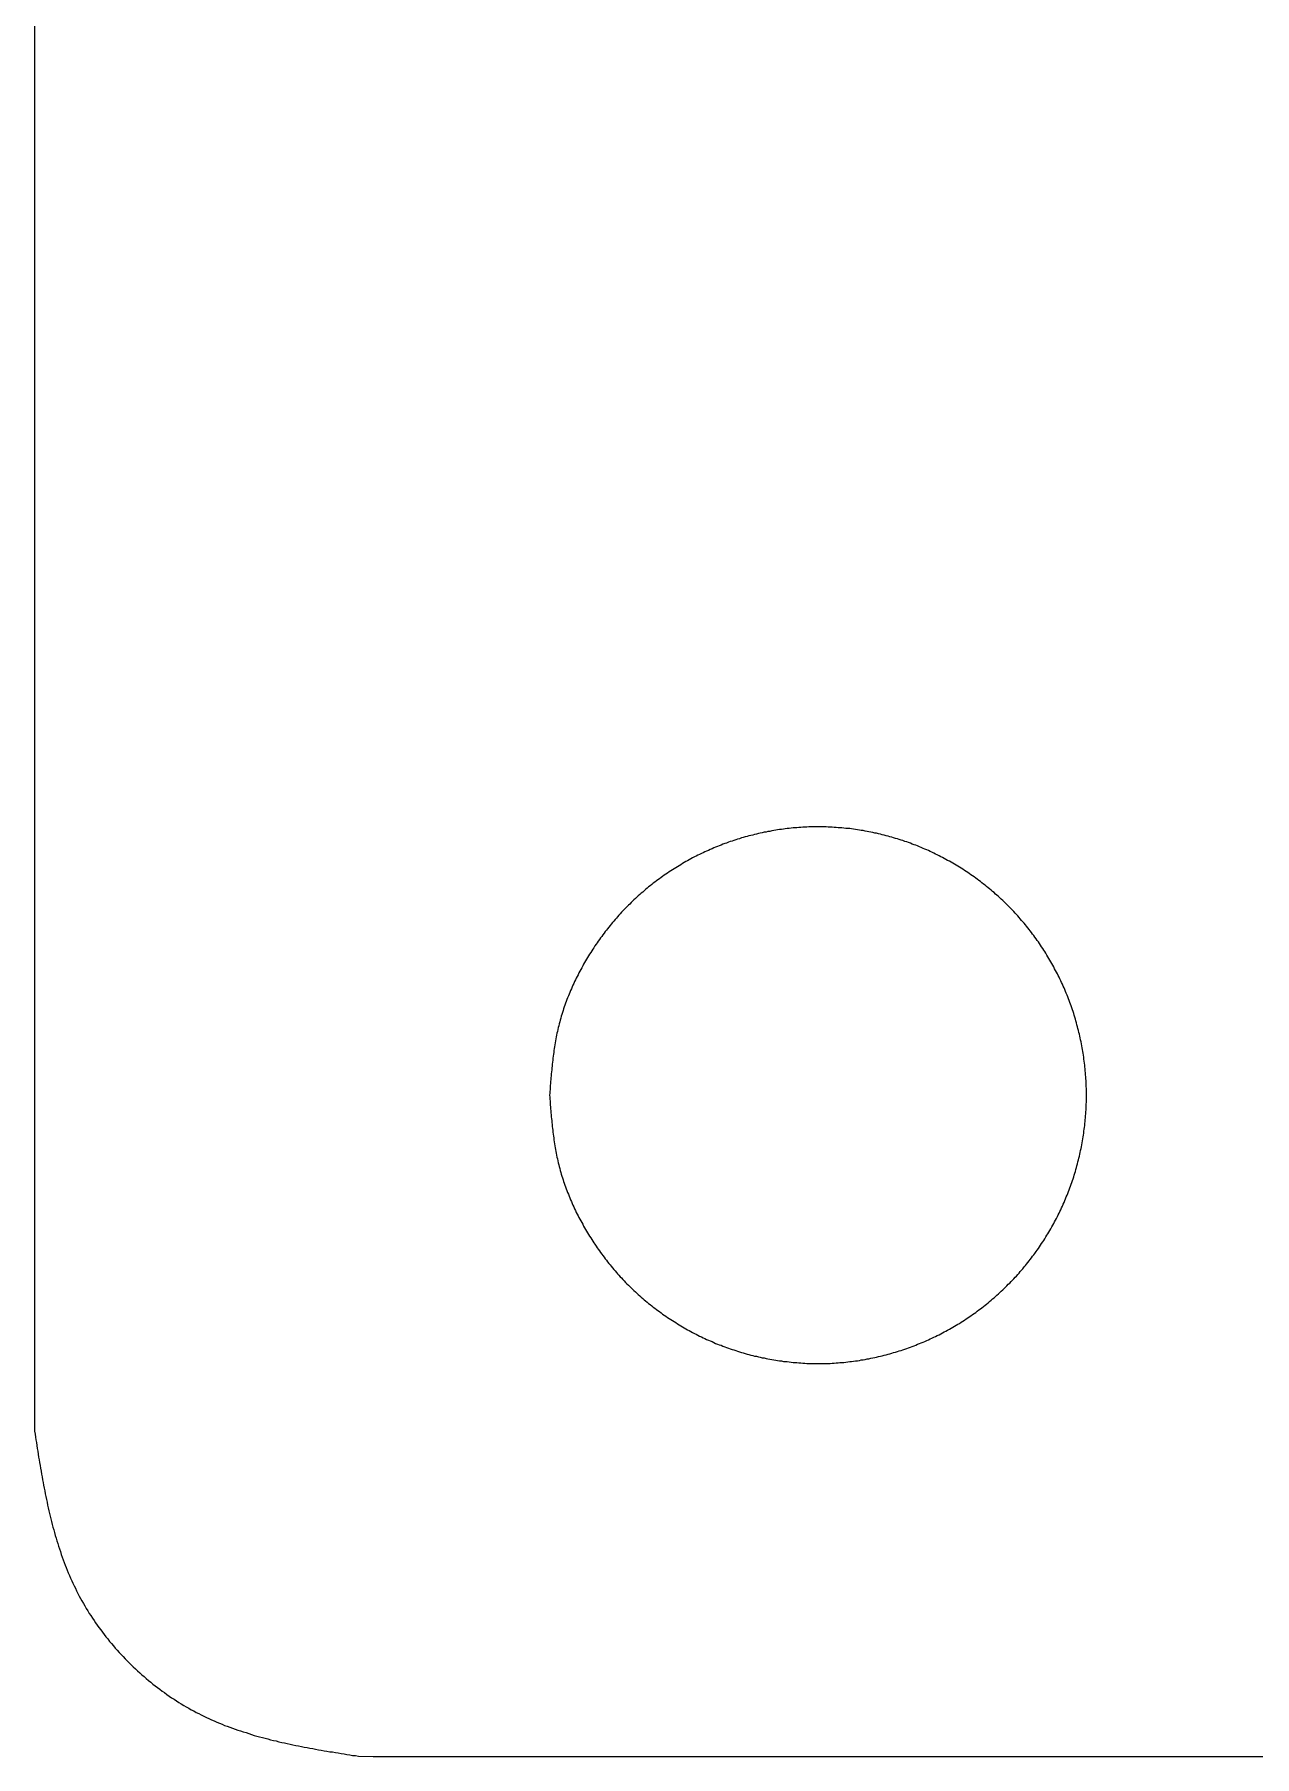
# Model space of a CAD drawing. Extents: x 63 to 788, y 423 to 1014.
# Drawn here: x 525.18 to 530.18, y 804.96 to 812.02 of the extents above; entities that cross this region are included whole.
import ezdxf

# ---------------------------------------------------------------- set-up
doc = ezdxf.new("R2010")
doc.units = 0
doc.header["$MEASUREMENT"] = 0
doc.layers.add('LAYER_1', color=7, linetype='CONTINUOUS')

msp = doc.modelspace()

# ---------------------------------------------------------------- linework, layer by layer
at = {"layer": 'LAYER_1', "color": 1}
for points in [[(525.1759, 812.657, 0), (525.1759, 812.004, 0), (525.1759, 811.351, 0), (525.1759, 810.699, 0), (525.1759, 810.046, 0), (525.1759, 809.394, 0), (525.1759, 808.741, 0), (525.1759, 808.088, 0), (525.1759, 807.436, 0), (525.1759, 806.783, 0), (525.1764, 806.291, 0), (525.1782, 806.279, 0), (525.18, 806.267, 0), (525.1819, 806.256, 0), (525.1837, 806.244, 0), (525.1856, 806.232, 0), (525.1874, 806.22, 0), (525.1893, 806.209, 0), (525.1912, 806.197, 0), (525.1931, 806.185, 0), (525.195, 806.174, 0), (525.1969, 806.162, 0), (525.1989, 806.15, 0), (525.2009, 806.139, 0), (525.2029, 806.127, 0), (525.2049, 806.115, 0), (525.207, 806.104, 0), (525.2091, 806.092, 0), (525.2113, 806.08, 0), (525.2134, 806.069, 0), (525.2157, 806.057, 0), (525.2179, 806.046, 0), (525.2202, 806.034, 0), (525.2226, 806.023, 0), (525.225, 806.011, 0), (525.2274, 806, 0), (525.2299, 805.988, 0), (525.2324, 805.977, 0), (525.235, 805.965, 0), (525.2377, 805.954, 0), (525.2404, 805.942, 0), (525.2432, 805.931, 0), (525.246, 805.92, 0), (525.2489, 805.908, 0), (525.2519, 805.897, 0), (525.255, 805.886, 0), (525.2581, 805.875, 0), (525.2613, 805.863, 0), (525.2645, 805.852, 0), (525.2679, 805.841, 0), (525.2713, 805.83, 0), (525.2748, 805.819, 0), (525.2784, 805.808, 0), (525.282, 805.797, 0), (525.2858, 805.786, 0), (525.2896, 805.775, 0), (525.2936, 805.764, 0), (525.2976, 805.753, 0), (525.3017, 805.742, 0), (525.3059, 805.732, 0), (525.3103, 805.721, 0), (525.3147, 805.71, 0), (525.3192, 805.699, 0), (525.3238, 805.689, 0), (525.3286, 805.678, 0), (525.3334, 805.668, 0), (525.3384, 805.657, 0), (525.3435, 805.647, 0), (525.3486, 805.636, 0), (525.3539, 805.626, 0), (525.3594, 805.615, 0), (525.3649, 805.605, 0), (525.3706, 805.595, 0), (525.3764, 805.585, 0), (525.3823, 805.575, 0), (525.3883, 805.564, 0), (525.3944, 805.554, 0), (525.4007, 805.544, 0), (525.407, 805.535, 0), (525.4135, 805.525, 0), (525.42, 805.515, 0), (525.4267, 805.505, 0), (525.4335, 805.495, 0), (525.4404, 805.486, 0), (525.4474, 805.476, 0), (525.4545, 805.467, 0), (525.4617, 805.457, 0), (525.469, 805.448, 0), (525.4764, 805.439, 0), (525.4839, 805.429, 0), (525.4915, 805.42, 0), (525.4992, 805.411, 0), (525.507, 805.402, 0), (525.5149, 805.393, 0), (525.5228, 805.384, 0), (525.5309, 805.376, 0), (525.539, 805.367, 0), (525.5473, 805.358, 0), (525.5556, 805.35, 0), (525.564, 805.341, 0), (525.5725, 805.333, 0), (525.5811, 805.325, 0), (525.5897, 805.317, 0), (525.5984, 805.308, 0), (525.6073, 805.3, 0), (525.6161, 805.292, 0), (525.6251, 805.285, 0), (525.6341, 805.277, 0), (525.6433, 805.269, 0), (525.6524, 805.262, 0), (525.6617, 805.254, 0), (525.671, 805.247, 0), (525.6804, 805.24, 0), (525.6899, 805.233, 0), (525.6994, 805.225, 0), (525.709, 805.219, 0), (525.7186, 805.212, 0), (525.7284, 805.205, 0), (525.7381, 805.198, 0), (525.748, 805.192, 0), (525.7579, 805.185, 0), (525.7678, 805.179, 0), (525.7778, 805.173, 0), (525.7879, 805.167, 0), (525.798, 805.161, 0), (525.8082, 805.155, 0), (525.8184, 805.149, 0), (525.8286, 805.144, 0), (525.8389, 805.138, 0), (525.8493, 805.133, 0), (525.8597, 805.128, 0), (525.8702, 805.122, 0), (525.8807, 805.117, 0), (525.8912, 805.113, 0), (525.9018, 805.108, 0), (525.9124, 805.103, 0), (525.9231, 805.098, 0), (525.9338, 805.094, 0), (525.9445, 805.09, 0), (525.9553, 805.085, 0), (525.9661, 805.081, 0), (525.977, 805.077, 0), (525.9879, 805.073, 0), (525.9988, 805.069, 0), (526.0098, 805.065, 0), (526.0208, 805.062, 0), (526.0318, 805.058, 0), (526.0429, 805.055, 0), (526.054, 805.051, 0), (526.0651, 805.048, 0), (526.0762, 805.044, 0), (526.0874, 805.041, 0), (526.0986, 805.038, 0), (526.1099, 805.035, 0), (526.1212, 805.032, 0), (526.1325, 805.029, 0), (526.1438, 805.026, 0), (526.1551, 805.023, 0), (526.1665, 805.021, 0), (526.1779, 805.018, 0), (526.1893, 805.015, 0), (526.2008, 805.013, 0), (526.2122, 805.01, 0), (526.2237, 805.008, 0), (526.2352, 805.005, 0), (526.2467, 805.003, 0), (526.2583, 805.001, 0), (526.2698, 804.998, 0), (526.2814, 804.996, 0), (526.293, 804.994, 0), (526.3046, 804.992, 0), (526.3162, 804.99, 0), (526.3278, 804.987, 0), (526.3395, 804.985, 0), (526.3511, 804.983, 0), (526.3628, 804.981, 0), (526.3745, 804.979, 0), (526.3861, 804.977, 0), (526.3978, 804.976, 0), (526.4095, 804.974, 0), (526.4212, 804.972, 0), (526.4329, 804.97, 0), (526.4447, 804.968, 0), (526.4564, 804.966, 0), (526.4681, 804.964, 0), (526.4798, 804.962, 0), (526.4916, 804.961, 0), (526.5033, 804.959, 0), (526.5643, 804.957, 0), (526.7876, 804.957, 0), (527.011, 804.957, 0), (527.2343, 804.957, 0), (527.4577, 804.957, 0), (527.6811, 804.957, 0), (527.9044, 804.957, 0), (528.1278, 804.957, 0), (528.3511, 804.957, 0), (528.5745, 804.957, 0), (528.7979, 804.957, 0), (529.0212, 804.957, 0), (529.2446, 804.957, 0), (529.4679, 804.957, 0), (529.6913, 804.957, 0), (529.9147, 804.957, 0), (530.138, 804.957, 0), (530.3614, 804.957, 0)], [(527.2868, 807.668, 0), (527.2875, 807.66, 0), (527.2881, 807.652, 0), (527.2887, 807.644, 0), (527.2893, 807.636, 0), (527.2899, 807.628, 0), (527.2906, 807.62, 0), (527.2912, 807.612, 0), (527.2919, 807.604, 0), (527.2926, 807.596, 0), (527.2933, 807.588, 0), (527.294, 807.58, 0), (527.2947, 807.572, 0), (527.2955, 807.564, 0), (527.2963, 807.556, 0), (527.2971, 807.548, 0), (527.298, 807.54, 0), (527.2989, 807.532, 0), (527.2998, 807.525, 0), (527.3007, 807.517, 0), (527.3017, 807.509, 0), (527.3028, 807.501, 0), (527.3038, 807.493, 0), (527.3049, 807.485, 0), (527.3061, 807.477, 0), (527.3073, 807.469, 0), (527.3086, 807.461, 0), (527.3099, 807.453, 0), (527.3113, 807.446, 0), (527.3127, 807.438, 0), (527.3142, 807.43, 0), (527.3157, 807.422, 0), (527.3173, 807.414, 0), (527.319, 807.407, 0), (527.3207, 807.399, 0), (527.3225, 807.391, 0), (527.3244, 807.383, 0), (527.3264, 807.376, 0), (527.3284, 807.368, 0), (527.3305, 807.36, 0), (527.3326, 807.352, 0), (527.3349, 807.345, 0), (527.3372, 807.337, 0), (527.3395, 807.33, 0), (527.342, 807.322, 0), (527.3445, 807.314, 0), (527.347, 807.307, 0), (527.3497, 807.299, 0), (527.3524, 807.292, 0), (527.3551, 807.284, 0), (527.3579, 807.277, 0), (527.3608, 807.269, 0), (527.3638, 807.262, 0), (527.3668, 807.254, 0), (527.3699, 807.247, 0), (527.373, 807.239, 0), (527.3762, 807.232, 0), (527.3794, 807.225, 0), (527.3827, 807.217, 0), (527.3861, 807.21, 0), (527.3895, 807.203, 0), (527.393, 807.196, 0), (527.3965, 807.188, 0), (527.4001, 807.181, 0), (527.4037, 807.174, 0), (527.4074, 807.167, 0), (527.4111, 807.16, 0), (527.4149, 807.153, 0), (527.4187, 807.146, 0), (527.4226, 807.139, 0), (527.4265, 807.132, 0), (527.4305, 807.125, 0), (527.4346, 807.118, 0), (527.4386, 807.111, 0), (527.4427, 807.104, 0), (527.4469, 807.097, 0), (527.4511, 807.09, 0), (527.4554, 807.083, 0), (527.4597, 807.077, 0), (527.464, 807.07, 0), (527.4684, 807.063, 0), (527.4729, 807.057, 0), (527.4774, 807.05, 0), (527.4819, 807.043, 0), (527.4865, 807.037, 0), (527.4911, 807.03, 0), (527.4958, 807.024, 0), (527.5005, 807.017, 0), (527.5053, 807.011, 0), (527.5101, 807.004, 0), (527.5149, 806.998, 0), (527.5198, 806.992, 0), (527.5248, 806.985, 0), (527.5297, 806.979, 0), (527.5348, 806.973, 0), (527.5398, 806.967, 0), (527.545, 806.961, 0), (527.5501, 806.954, 0), (527.5553, 806.948, 0), (527.5606, 806.942, 0), (527.5659, 806.936, 0), (527.5712, 806.93, 0), (527.5766, 806.924, 0), (527.582, 806.919, 0), (527.5874, 806.913, 0), (527.593, 806.907, 0), (527.5985, 806.901, 0), (527.6041, 806.895, 0), (527.6097, 806.89, 0), (527.6154, 806.884, 0), (527.6211, 806.879, 0), (527.6269, 806.873, 0), (527.6327, 806.867, 0), (527.6385, 806.862, 0), (527.6444, 806.857, 0), (527.6504, 806.851, 0), (527.6563, 806.846, 0), (527.6623, 806.841, 0), (527.6684, 806.835, 0), (527.6744, 806.83, 0), (527.6806, 806.825, 0), (527.6867, 806.82, 0), (527.6929, 806.815, 0), (527.6992, 806.81, 0), (527.7054, 806.805, 0), (527.7117, 806.8, 0), (527.7181, 806.795, 0), (527.7245, 806.79, 0), (527.7309, 806.785, 0), (527.7373, 806.781, 0), (527.7438, 806.776, 0), (527.7503, 806.771, 0), (527.7569, 806.767, 0), (527.7635, 806.762, 0), (527.7701, 806.757, 0), (527.7767, 806.753, 0), (527.7834, 806.749, 0), (527.7901, 806.744, 0), (527.7969, 806.74, 0), (527.8037, 806.736, 0), (527.8105, 806.731, 0), (527.8173, 806.727, 0), (527.8242, 806.723, 0), (527.8311, 806.719, 0), (527.838, 806.715, 0), (527.845, 806.711, 0), (527.8519, 806.707, 0), (527.859, 806.703, 0), (527.866, 806.699, 0), (527.8731, 806.696, 0), (527.8802, 806.692, 0), (527.8873, 806.688, 0), (527.8944, 806.685, 0), (527.9016, 806.681, 0), (527.9088, 806.678, 0), (527.916, 806.674, 0), (527.9233, 806.671, 0), (527.9306, 806.667, 0), (527.9379, 806.664, 0), (527.9452, 806.661, 0), (527.9525, 806.658, 0), (527.9599, 806.655, 0), (527.9673, 806.651, 0), (527.9747, 806.648, 0), (527.9822, 806.645, 0), (527.9896, 806.643, 0), (527.9971, 806.64, 0), (528.0046, 806.637, 0), (528.0121, 806.634, 0), (528.0196, 806.631, 0), (528.0272, 806.629, 0), (528.0348, 806.626, 0), (528.0424, 806.624, 0), (528.05, 806.621, 0), (528.0576, 806.619, 0), (528.0653, 806.616, 0), (528.0729, 806.614, 0), (528.0806, 806.612, 0), (528.0883, 806.61, 0), (528.096, 806.607, 0), (528.1038, 806.605, 0), (528.1115, 806.603, 0), (528.1193, 806.601, 0), (528.127, 806.599, 0), (528.1348, 806.598, 0), (528.1426, 806.596, 0), (528.1504, 806.594, 0), (528.1583, 806.592, 0), (528.1661, 806.591, 0), (528.174, 806.589, 0), (528.1818, 806.588, 0), (528.1897, 806.586, 0), (528.1976, 806.585, 0), (528.2055, 806.583, 0), (528.2134, 806.582, 0), (528.2213, 806.581, 0), (528.2292, 806.58, 0), (528.2371, 806.579, 0), (528.2451, 806.577, 0), (528.253, 806.576, 0), (528.261, 806.576, 0), (528.2689, 806.575, 0), (528.2769, 806.574, 0), (528.2849, 806.573, 0), (528.2929, 806.572, 0), (528.3008, 806.572, 0), (528.3088, 806.571, 0), (528.3168, 806.571, 0), (528.3248, 806.57, 0), (528.3328, 806.57, 0), (528.3408, 806.569, 0), (528.3488, 806.569, 0), (528.3568, 806.569, 0), (528.3648, 806.569, 0), (528.3728, 806.568, 0), (528.3808, 806.568, 0), (528.3888, 806.568, 0), (528.3969, 806.568, 0), (528.4049, 806.568, 0), (528.4129, 806.569, 0), (528.4209, 806.569, 0), (528.4289, 806.569, 0), (528.4369, 806.569, 0), (528.4449, 806.57, 0), (528.4529, 806.57, 0), (528.4609, 806.571, 0), (528.4689, 806.571, 0), (528.4768, 806.572, 0), (528.4848, 806.573, 0), (528.4928, 806.573, 0), (528.5008, 806.574, 0), (528.5087, 806.575, 0), (528.5167, 806.576, 0), (528.5246, 806.577, 0), (528.5326, 806.578, 0), (528.5405, 806.579, 0), (528.5484, 806.58, 0), (528.5564, 806.581, 0), (528.5643, 806.583, 0), (528.5722, 806.584, 0), (528.5801, 806.585, 0), (528.5879, 806.587, 0), (528.5958, 806.588, 0), (528.6037, 806.59, 0), (528.6115, 806.591, 0), (528.6193, 806.593, 0), (528.6272, 806.595, 0), (528.635, 806.597, 0), (528.6428, 806.598, 0), (528.6505, 806.6, 0), (528.6583, 806.602, 0), (528.6661, 806.604, 0), (528.6738, 806.606, 0), (528.6815, 806.608, 0), (528.6892, 806.611, 0), (528.6969, 806.613, 0), (528.7046, 806.615, 0), (528.7123, 806.618, 0), (528.7199, 806.62, 0), (528.7275, 806.622, 0), (528.7351, 806.625, 0), (528.7427, 806.627, 0), (528.7503, 806.63, 0), (528.7578, 806.633, 0), (528.7654, 806.635, 0), (528.7729, 806.638, 0), (528.7804, 806.641, 0), (528.7878, 806.644, 0), (528.7953, 806.647, 0), (528.8027, 806.65, 0), (528.8101, 806.653, 0), (528.8175, 806.656, 0), (528.8248, 806.659, 0), (528.8322, 806.662, 0), (528.8395, 806.666, 0), (528.8468, 806.669, 0), (528.854, 806.672, 0), (528.8613, 806.676, 0), (528.8685, 806.679, 0), (528.8757, 806.683, 0), (528.8828, 806.686, 0), (528.89, 806.69, 0), (528.8971, 806.694, 0), (528.9042, 806.698, 0), (528.9112, 806.701, 0), (528.9182, 806.705, 0), (528.9252, 806.709, 0), (528.9322, 806.713, 0), (528.9392, 806.717, 0), (528.9461, 806.721, 0), (528.9529, 806.725, 0), (528.9598, 806.729, 0), (528.9666, 806.733, 0), (528.9734, 806.738, 0), (528.9802, 806.742, 0), (528.9869, 806.746, 0), (528.9936, 806.751, 0), (529.0003, 806.755, 0), (529.0069, 806.76, 0), (529.0135, 806.764, 0), (529.02, 806.769, 0), (529.0266, 806.773, 0), (529.0331, 806.778, 0), (529.0395, 806.783, 0), (529.046, 806.788, 0), (529.0524, 806.792, 0), (529.0587, 806.797, 0), (529.065, 806.802, 0), (529.0713, 806.807, 0), (529.0776, 806.812, 0), (529.0838, 806.817, 0), (529.09, 806.822, 0), (529.0961, 806.828, 0), (529.1022, 806.833, 0), (529.1083, 806.838, 0), (529.1143, 806.843, 0), (529.1203, 806.849, 0), (529.1263, 806.854, 0), (529.1322, 806.859, 0), (529.138, 806.865, 0), (529.1439, 806.87, 0), (529.1497, 806.876, 0), (529.1554, 806.881, 0), (529.1611, 806.887, 0), (529.1668, 806.893, 0), (529.1724, 806.898, 0), (529.178, 806.904, 0), (529.1835, 806.91, 0), (529.189, 806.916, 0), (529.1945, 806.922, 0), (529.1999, 806.927, 0), (529.2053, 806.933, 0), (529.2106, 806.939, 0), (529.2159, 806.945, 0), (529.2211, 806.951, 0), (529.2263, 806.957, 0), (529.2315, 806.964, 0), (529.2366, 806.97, 0), (529.2417, 806.976, 0), (529.2467, 806.982, 0), (529.2516, 806.989, 0), (529.2566, 806.995, 0), (529.2615, 807.001, 0), (529.2663, 807.008, 0), (529.2711, 807.014, 0), (529.2758, 807.02, 0), (529.2805, 807.027, 0), (529.2852, 807.033, 0), (529.2898, 807.04, 0), (529.2943, 807.047, 0), (529.2988, 807.053, 0), (529.3033, 807.06, 0), (529.3077, 807.067, 0), (529.312, 807.073, 0), (529.3163, 807.08, 0), (529.3206, 807.087, 0), (529.3248, 807.094, 0), (529.329, 807.1, 0), (529.3331, 807.107, 0), (529.3371, 807.114, 0), (529.3411, 807.121, 0), (529.3451, 807.128, 0), (529.349, 807.135, 0), (529.3529, 807.142, 0), (529.3567, 807.149, 0), (529.3604, 807.156, 0), (529.3641, 807.163, 0), (529.3678, 807.171, 0), (529.3714, 807.178, 0), (529.3749, 807.185, 0), (529.3784, 807.192, 0), (529.3818, 807.199, 0), (529.3852, 807.207, 0), (529.3886, 807.214, 0), (529.3918, 807.221, 0), (529.3951, 807.228, 0), (529.3983, 807.236, 0), (529.4014, 807.243, 0), (529.4044, 807.251, 0), (529.4075, 807.258, 0), (529.4104, 807.265, 0), (529.4133, 807.273, 0), (529.4162, 807.28, 0), (529.419, 807.288, 0), (529.4217, 807.295, 0), (529.4244, 807.303, 0), (529.427, 807.311, 0), (529.4296, 807.318, 0), (529.4321, 807.326, 0), (529.4346, 807.333, 0), (529.437, 807.341, 0), (529.4394, 807.349, 0), (529.4417, 807.356, 0), (529.4439, 807.364, 0), (529.4461, 807.372, 0), (529.4482, 807.379, 0), (529.4503, 807.387, 0), (529.4523, 807.395, 0), (529.4543, 807.403, 0), (529.4562, 807.41, 0), (529.458, 807.418, 0), (529.4598, 807.426, 0), (529.4616, 807.434, 0), (529.4632, 807.442, 0), (529.4649, 807.45, 0), (529.4664, 807.457, 0), (529.4679, 807.465, 0), (529.4694, 807.473, 0), (529.4708, 807.481, 0), (529.4721, 807.489, 0), (529.4734, 807.497, 0), (529.4746, 807.505, 0), (529.4758, 807.513, 0), (529.4769, 807.521, 0), (529.4779, 807.529, 0), (529.4789, 807.536, 0), (529.4798, 807.544, 0), (529.4807, 807.552, 0), (529.4815, 807.56, 0), (529.4823, 807.568, 0), (529.483, 807.576, 0), (529.4836, 807.584, 0), (529.4842, 807.592, 0), (529.4847, 807.6, 0), (529.4852, 807.608, 0), (529.4856, 807.616, 0), (529.486, 807.624, 0), (529.4863, 807.632, 0), (529.4865, 807.64, 0), (529.4867, 807.648, 0), (529.4868, 807.656, 0), (529.4868, 807.664, 0), (529.4868, 807.672, 0), (529.4868, 807.68, 0), (529.4867, 807.688, 0), (529.4865, 807.696, 0), (529.4863, 807.704, 0), (529.486, 807.712, 0), (529.4856, 807.72, 0), (529.4852, 807.728, 0), (529.4847, 807.736, 0), (529.4842, 807.744, 0), (529.4836, 807.752, 0), (529.483, 807.76, 0), (529.4823, 807.768, 0), (529.4815, 807.776, 0), (529.4807, 807.784, 0), (529.4798, 807.792, 0), (529.4789, 807.8, 0), (529.4779, 807.808, 0), (529.4769, 807.816, 0), (529.4758, 807.824, 0), (529.4746, 807.832, 0), (529.4734, 807.84, 0), (529.4721, 807.848, 0), (529.4708, 807.856, 0), (529.4694, 807.863, 0), (529.4679, 807.871, 0), (529.4664, 807.879, 0), (529.4649, 807.887, 0), (529.4632, 807.895, 0), (529.4616, 807.903, 0), (529.4598, 807.911, 0), (529.458, 807.918, 0), (529.4562, 807.926, 0), (529.4543, 807.934, 0), (529.4523, 807.942, 0), (529.4503, 807.949, 0), (529.4482, 807.957, 0), (529.4461, 807.965, 0), (529.4439, 807.973, 0), (529.4417, 807.98, 0), (529.4394, 807.988, 0), (529.437, 807.996, 0), (529.4346, 808.003, 0), (529.4321, 808.011, 0), (529.4296, 808.018, 0), (529.427, 808.026, 0), (529.4244, 808.034, 0), (529.4217, 808.041, 0), (529.419, 808.049, 0), (529.4162, 808.056, 0), (529.4133, 808.064, 0), (529.4104, 808.071, 0), (529.4075, 808.079, 0), (529.4044, 808.086, 0), (529.4014, 808.093, 0), (529.3983, 808.101, 0), (529.3951, 808.108, 0), (529.3918, 808.115, 0), (529.3886, 808.123, 0), (529.3852, 808.13, 0), (529.3818, 808.137, 0), (529.3784, 808.145, 0), (529.3749, 808.152, 0), (529.3714, 808.159, 0), (529.3678, 808.166, 0), (529.3641, 808.173, 0), (529.3604, 808.18, 0), (529.3567, 808.187, 0), (529.3529, 808.194, 0), (529.349, 808.201, 0), (529.3451, 808.208, 0), (529.3411, 808.215, 0), (529.3371, 808.222, 0), (529.3331, 808.229, 0), (529.329, 808.236, 0), (529.3248, 808.243, 0), (529.3206, 808.25, 0), (529.3163, 808.257, 0), (529.312, 808.263, 0), (529.3077, 808.27, 0), (529.3033, 808.277, 0), (529.2988, 808.283, 0), (529.2943, 808.29, 0), (529.2898, 808.297, 0), (529.2852, 808.303, 0), (529.2805, 808.31, 0), (529.2758, 808.316, 0), (529.2711, 808.323, 0), (529.2663, 808.329, 0), (529.2615, 808.335, 0), (529.2566, 808.342, 0), (529.2516, 808.348, 0), (529.2467, 808.354, 0), (529.2417, 808.361, 0), (529.2366, 808.367, 0), (529.2315, 808.373, 0), (529.2263, 808.379, 0), (529.2211, 808.385, 0), (529.2159, 808.391, 0), (529.2106, 808.397, 0), (529.2053, 808.403, 0), (529.1999, 808.409, 0), (529.1945, 808.415, 0), (529.189, 808.421, 0), (529.1835, 808.427, 0), (529.178, 808.433, 0), (529.1724, 808.438, 0), (529.1668, 808.444, 0), (529.1611, 808.45, 0), (529.1554, 808.455, 0), (529.1497, 808.461, 0), (529.1439, 808.466, 0), (529.138, 808.472, 0), (529.1322, 808.477, 0), (529.1263, 808.483, 0), (529.1203, 808.488, 0), (529.1143, 808.493, 0), (529.1083, 808.499, 0), (529.1022, 808.504, 0), (529.0961, 808.509, 0), (529.09, 808.514, 0), (529.0838, 808.519, 0), (529.0776, 808.524, 0), (529.0713, 808.529, 0), (529.065, 808.534, 0), (529.0587, 808.539, 0), (529.0524, 808.544, 0), (529.046, 808.549, 0), (529.0395, 808.554, 0), (529.0331, 808.558, 0), (529.0266, 808.563, 0), (529.02, 808.568, 0), (529.0135, 808.572, 0), (529.0069, 808.577, 0), (529.0003, 808.581, 0), (528.9936, 808.586, 0), (528.9869, 808.59, 0), (528.9802, 808.595, 0), (528.9734, 808.599, 0), (528.9666, 808.603, 0), (528.9598, 808.607, 0), (528.9529, 808.611, 0), (528.9461, 808.616, 0), (528.9392, 808.62, 0), (528.9322, 808.624, 0), (528.9252, 808.628, 0), (528.9182, 808.631, 0), (528.9112, 808.635, 0), (528.9042, 808.639, 0), (528.8971, 808.643, 0), (528.89, 808.646, 0), (528.8828, 808.65, 0), (528.8757, 808.654, 0), (528.8685, 808.657, 0), (528.8613, 808.661, 0), (528.854, 808.664, 0), (528.8468, 808.668, 0), (528.8395, 808.671, 0), (528.8322, 808.674, 0), (528.8248, 808.677, 0), (528.8175, 808.68, 0), (528.8101, 808.684, 0), (528.8027, 808.687, 0), (528.7953, 808.69, 0), (528.7878, 808.693, 0), (528.7804, 808.695, 0), (528.7729, 808.698, 0), (528.7654, 808.701, 0), (528.7578, 808.704, 0), (528.7503, 808.707, 0), (528.7427, 808.709, 0), (528.7351, 808.712, 0), (528.7275, 808.714, 0), (528.7199, 808.717, 0), (528.7123, 808.719, 0), (528.7046, 808.721, 0), (528.6969, 808.724, 0), (528.6892, 808.726, 0), (528.6815, 808.728, 0), (528.6738, 808.73, 0), (528.6661, 808.732, 0), (528.6583, 808.734, 0), (528.6505, 808.736, 0), (528.6428, 808.738, 0), (528.635, 808.74, 0), (528.6272, 808.742, 0), (528.6193, 808.743, 0), (528.6115, 808.745, 0), (528.6037, 808.747, 0), (528.5958, 808.748, 0), (528.5879, 808.75, 0), (528.5801, 808.751, 0), (528.5722, 808.753, 0), (528.5643, 808.754, 0), (528.5564, 808.755, 0), (528.5484, 808.756, 0), (528.5405, 808.757, 0), (528.5326, 808.759, 0), (528.5246, 808.76, 0), (528.5167, 808.761, 0), (528.5087, 808.762, 0), (528.5008, 808.762, 0), (528.4928, 808.763, 0), (528.4848, 808.764, 0), (528.4768, 808.765, 0), (528.4689, 808.765, 0), (528.4609, 808.766, 0), (528.4529, 808.766, 0), (528.4449, 808.767, 0), (528.4369, 808.767, 0), (528.4289, 808.767, 0), (528.4209, 808.768, 0), (528.4129, 808.768, 0), (528.4049, 808.768, 0), (528.3969, 808.768, 0), (528.3888, 808.768, 0), (528.3808, 808.768, 0), (528.3728, 808.768, 0), (528.3648, 808.768, 0), (528.3568, 808.768, 0), (528.3488, 808.768, 0), (528.3408, 808.767, 0), (528.3328, 808.767, 0), (528.3248, 808.767, 0), (528.3168, 808.766, 0), (528.3088, 808.766, 0), (528.3008, 808.765, 0), (528.2929, 808.764, 0), (528.2849, 808.764, 0), (528.2769, 808.763, 0), (528.2689, 808.762, 0), (528.261, 808.761, 0), (528.253, 808.76, 0), (528.2451, 808.759, 0), (528.2371, 808.758, 0), (528.2292, 808.757, 0), (528.2213, 808.756, 0), (528.2134, 808.755, 0), (528.2055, 808.753, 0), (528.1976, 808.752, 0), (528.1897, 808.75, 0), (528.1818, 808.749, 0), (528.174, 808.747, 0), (528.1661, 808.746, 0), (528.1583, 808.744, 0), (528.1504, 808.743, 0), (528.1426, 808.741, 0), (528.1348, 808.739, 0), (528.127, 808.737, 0), (528.1193, 808.735, 0), (528.1115, 808.733, 0), (528.1038, 808.731, 0), (528.096, 808.729, 0), (528.0883, 808.727, 0), (528.0806, 808.725, 0), (528.0729, 808.723, 0), (528.0653, 808.72, 0), (528.0576, 808.718, 0), (528.05, 808.715, 0), (528.0424, 808.713, 0), (528.0348, 808.71, 0), (528.0272, 808.708, 0), (528.0196, 808.705, 0), (528.0121, 808.702, 0), (528.0046, 808.7, 0), (527.9971, 808.697, 0), (527.9896, 808.694, 0), (527.9822, 808.691, 0), (527.9747, 808.688, 0), (527.9673, 808.685, 0), (527.9599, 808.682, 0), (527.9525, 808.679, 0), (527.9452, 808.676, 0), (527.9379, 808.672, 0), (527.9306, 808.669, 0), (527.9233, 808.666, 0), (527.916, 808.662, 0), (527.9088, 808.659, 0), (527.9016, 808.655, 0), (527.8944, 808.652, 0), (527.8873, 808.648, 0), (527.8802, 808.645, 0), (527.8731, 808.641, 0), (527.866, 808.637, 0), (527.859, 808.633, 0), (527.8519, 808.629, 0), (527.845, 808.626, 0), (527.838, 808.622, 0), (527.8311, 808.618, 0), (527.8242, 808.613, 0), (527.8173, 808.609, 0), (527.8105, 808.605, 0), (527.8037, 808.601, 0), (527.7969, 808.597, 0), (527.7901, 808.592, 0), (527.7834, 808.588, 0), (527.7767, 808.584, 0), (527.7701, 808.579, 0), (527.7635, 808.575, 0), (527.7569, 808.57, 0), (527.7503, 808.565, 0), (527.7438, 808.561, 0), (527.7373, 808.556, 0), (527.7309, 808.551, 0), (527.7245, 808.547, 0), (527.7181, 808.542, 0), (527.7117, 808.537, 0), (527.7054, 808.532, 0), (527.6992, 808.527, 0), (527.6929, 808.522, 0), (527.6867, 808.517, 0), (527.6806, 808.512, 0), (527.6744, 808.506, 0), (527.6684, 808.501, 0), (527.6623, 808.496, 0), (527.6563, 808.491, 0), (527.6504, 808.485, 0), (527.6444, 808.48, 0), (527.6385, 808.475, 0), (527.6327, 808.469, 0), (527.6269, 808.464, 0), (527.6211, 808.458, 0), (527.6154, 808.452, 0), (527.6097, 808.447, 0), (527.6041, 808.441, 0), (527.5985, 808.435, 0), (527.593, 808.43, 0), (527.5874, 808.424, 0), (527.582, 808.418, 0), (527.5766, 808.412, 0), (527.5712, 808.406, 0), (527.5659, 808.4, 0), (527.5606, 808.394, 0), (527.5553, 808.388, 0), (527.5501, 808.382, 0), (527.545, 808.376, 0), (527.5398, 808.37, 0), (527.5348, 808.364, 0), (527.5297, 808.357, 0), (527.5248, 808.351, 0), (527.5198, 808.345, 0), (527.5149, 808.339, 0), (527.5101, 808.332, 0), (527.5053, 808.326, 0), (527.5005, 808.319, 0), (527.4958, 808.313, 0), (527.4911, 808.306, 0), (527.4865, 808.3, 0), (527.4819, 808.293, 0), (527.4774, 808.287, 0), (527.4729, 808.28, 0), (527.4684, 808.273, 0), (527.464, 808.267, 0), (527.4597, 808.26, 0), (527.4554, 808.253, 0), (527.4511, 808.246, 0), (527.4469, 808.24, 0), (527.4427, 808.233, 0), (527.4386, 808.226, 0), (527.4346, 808.219, 0), (527.4305, 808.212, 0), (527.4265, 808.205, 0), (527.4226, 808.198, 0), (527.4187, 808.191, 0), (527.4149, 808.184, 0), (527.4111, 808.177, 0), (527.4074, 808.17, 0), (527.4037, 808.162, 0), (527.4001, 808.155, 0), (527.3965, 808.148, 0), (527.393, 808.141, 0), (527.3895, 808.134, 0), (527.3861, 808.126, 0), (527.3827, 808.119, 0), (527.3794, 808.112, 0), (527.3762, 808.104, 0), (527.373, 808.097, 0), (527.3699, 808.09, 0), (527.3668, 808.082, 0), (527.3638, 808.075, 0), (527.3608, 808.067, 0), (527.3579, 808.06, 0), (527.3551, 808.052, 0), (527.3524, 808.045, 0), (527.3497, 808.037, 0), (527.347, 808.03, 0), (527.3445, 808.022, 0), (527.342, 808.015, 0), (527.3395, 808.007, 0), (527.3372, 807.999, 0), (527.3349, 807.992, 0), (527.3326, 807.984, 0), (527.3305, 807.976, 0), (527.3284, 807.969, 0), (527.3264, 807.961, 0), (527.3244, 807.953, 0), (527.3225, 807.946, 0), (527.3207, 807.938, 0), (527.319, 807.93, 0), (527.3173, 807.922, 0), (527.3157, 807.914, 0), (527.3142, 807.907, 0), (527.3127, 807.899, 0), (527.3113, 807.891, 0), (527.3099, 807.883, 0), (527.3086, 807.875, 0), (527.3073, 807.867, 0), (527.3061, 807.86, 0), (527.3049, 807.852, 0), (527.3038, 807.844, 0), (527.3028, 807.836, 0), (527.3017, 807.828, 0), (527.3007, 807.82, 0), (527.2998, 807.812, 0), (527.2989, 807.804, 0), (527.298, 807.796, 0), (527.2971, 807.788, 0), (527.2963, 807.78, 0), (527.2955, 807.772, 0), (527.2947, 807.764, 0), (527.294, 807.756, 0), (527.2933, 807.748, 0), (527.2926, 807.74, 0), (527.2919, 807.732, 0), (527.2912, 807.724, 0), (527.2906, 807.716, 0), (527.2899, 807.708, 0), (527.2893, 807.7, 0), (527.2887, 807.692, 0), (527.2881, 807.684, 0), (527.2875, 807.676, 0), (527.2868, 807.668, 0)]]:
    msp.add_polyline3d(points, dxfattribs=at)

doc.saveas('drawing.dxf')
